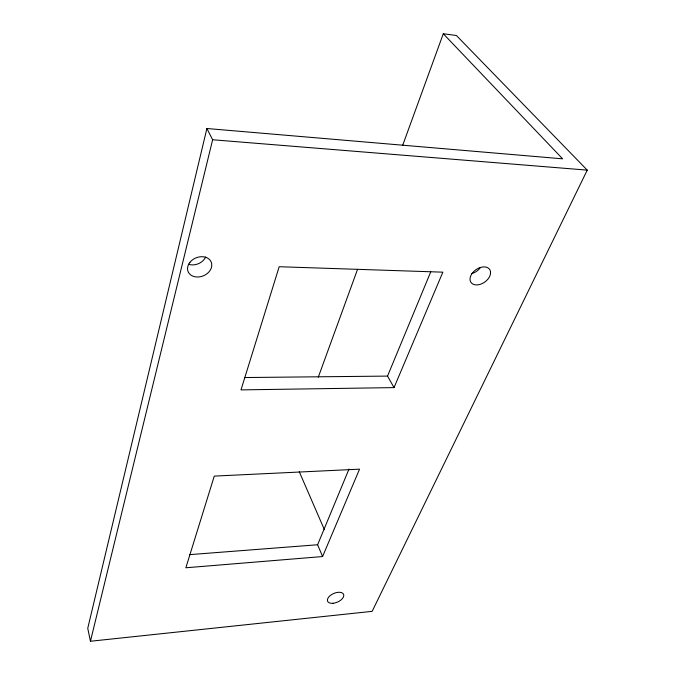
<?xml version="1.0" encoding="UTF-8"?>
<svg xmlns="http://www.w3.org/2000/svg" width="675" height="675" viewBox="0 0 675 675"><rect width="100%" height="100%" fill="white"/><g stroke="black" fill="none" stroke-linecap="round" stroke-linejoin="round"><path stroke-width="1.01" d="M443.289 33.75L562.629 158.828L206.896 128.512L87.75 628.298L90.442 641.25L372.144 611.347L587.25 170.134L456.393 35.497L443.289 33.75L402.578 145.597M90.442 641.25L212.633 139.759L206.896 128.512M318.279 377.215L357.548 269.325M322.591 556.546L359.547 469.159L214.27 476.103L185.861 567.776L322.591 556.546L317.613 544.75L348.983 469.091M394.04 387.602L442.851 272.168L279.18 266.726L241 389.888L394.04 387.602L387.534 376.093L430.743 271.848M189.422 554.656L317.613 544.75M244.384 377.544L387.534 376.093M212.633 139.759L587.25 170.134M299.287 471.766L324.413 529.715M205.698 256.981A12.336 9.686 -22.3 0 1 188.333 264.203M480.313 267.722A11.239 7.602 -35.2 0 1 471.817 273.569M490.539 271.721L490.48 273.932A11.382 7.602 -35 0 1 476.246 284.926A11.382 7.602 -35 0 1 472.188 273.324L474.12 271.156A11.382 7.602 -35 0 1 484.38 266.887A11.382 7.602 -35 0 1 490.539 271.721M189.937 262.313L188.376 264.845A12.513 9.712 -22.4 0 0 196.627 276.995A12.513 9.712 -22.4 0 0 211.714 266.355L211.705 263.756A12.513 9.712 -22.4 0 0 202.728 256.719A12.513 9.712 -22.4 0 0 189.937 262.313M333.079 603.281A8.707 4.708 -23.4 0 0 343.609 594.405A8.707 4.708 -23.4 0 0 330.075 595.696A8.707 4.708 -23.4 0 0 333.079 603.281"/></g></svg>
